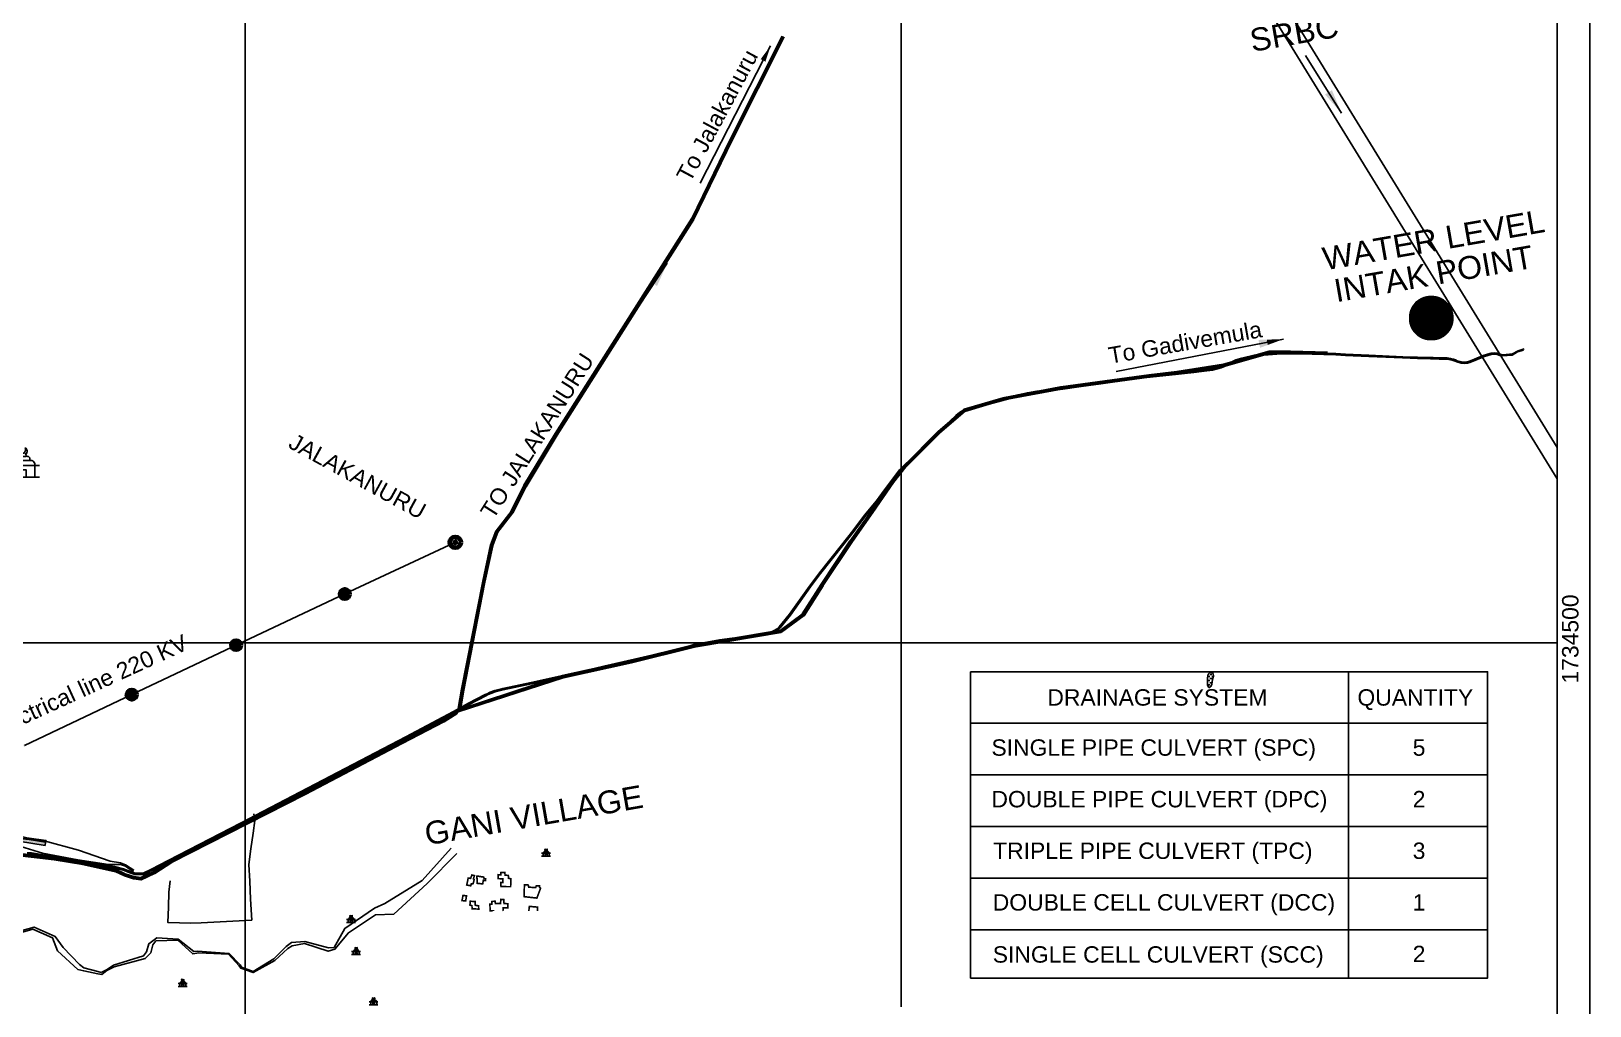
# Model space of a CAD drawing. Header units: metres. Extents: x 201400 to 215600, y 173235 to 1738400.
# Drawn here: x 210847 to 215600, y 1733392 to 1736366 of the extents above; entities that cross this region are included whole.
import ezdxf
from ezdxf.enums import TextEntityAlignment as Align

# ---------------------------------------------------------------- set-up
doc = ezdxf.new("R2010")
doc.units = ezdxf.units.M
for name, color, linetype in [('11 KV POWER LINE', 1, 'Continuous'), ('220 KV POWER LINE', 1, 'Continuous'), ('B.T. ROAD', 7, 'Continuous'), ('CS', 134, 'Continuous'), ('GRID LINES', 250, 'Continuous'), ('GRID TEXT', 244, 'Continuous'), ('Ls', 170, 'Continuous'), ('name power lines', 1, 'Continuous'), ('Names', 1, 'Continuous'), ('road', 10, 'Continuous'), ('Solar water intake', 202, 'Continuous'), ('TEMPLE', 1, 'Continuous'), ('VILLAGE NAMES', 5, 'Continuous')]:
    doc.layers.add(name, color=color, linetype=linetype)
doc.layers.add('STREAM', color=7, linetype='Continuous', lineweight=0, true_color=0x3dcfff)
doc.styles.get("Standard").update_dxf_attribs({"font": 'arial.ttf', "height": 50})
doc.linetypes.add('ZIGZAG', pattern='A,0.0001,-0.2,[131,ltypeshp.shx,S=0.2,R=0,X=-0.2,Y=0],-0.4,[131,ltypeshp.shx,S=0.2,R=180,X=0.2,Y=0],-0.2', length=0.8001)
doc.dimstyles.get("Standard").update_dxf_attribs({"dimtxt": 50, "dimasz": 0.18, "dimexe": 0.18, "dimexo": 0.0625, "dimgap": 0.09, "dimtad": 0, "dimtih": 1, "dimtoh": 1, "dimdec": 4, "dimzin": 0, "dimdsep": 46, "dimtxsty": 'Standard', "dimcen": 0.09, "dimadec": 0, "dimazin": 0, "dimtfac": 1, "dimtdec": 4, "dimtofl": 0, "dimtmove": 0, "dimatfit": 3, "dimfxl": 1, "dimtolj": 1, "dimtzin": 0, "dimarcsym": 0})
pattern_1 = [(359.69832698, (-7769.557, 11768.1984), (6.24419658, 6.178786638), [6.21157771, -6.21157771])]

# ---------------------------------------------------------------- blocks, each defined once
blk = doc.blocks.new('A$C4C0265E5')
at = {"layer": 'TEMPLE'}
for points in [[(-5.2, 12.8), (6, 12.8)], [(-2.2, 15.8), (3.2, 15.8)], [(-1, 18.5), (1.6, 18.5)], [(-13.5, 9), (13.5, 9)], [(-13.5, 0), (13.5, 0)], [(-8.5, 0), (-8.5, 9)], [(3.2, 0), (3.2, 5.7), (-2.4, 5.7), (-2.4, 0)], [(9.9, 0), (9.9, 9)]]:
    blk.add_lwpolyline(points, dxfattribs=at)
for centre, radius, start, end in [((-5.3, 9.5), 3.26, 87.8436, 189.2012), ((-3, 13.6), 2.34, 69.7058, 201.7624), ((0.3, 19.8), 3.64, 124.6908, 216.5002), ((-1.2, 17), 1.53, 83.0917, 227.9751), ((3.1, 21.4), 5.04, 164.1856, 215.059), ((1.7, 16.8), 1.74, 327.908, 94.5822), ((-0.7, 21.1), 3.55, 312.8669, 23.8321), ((0.8, 19.8), 3.21, 317.586, 57.6644), ((4, 13.8), 2.21, 332.2896, 113.0629), ((6.7, 9.6), 3.25, 349.376, 102.0043)]:
    blk.add_arc(centre, radius, start, end, dxfattribs=at)

msp = doc.modelspace()

# ---------------------------------------------------------------- hatches: boundary and pattern name
h = msp.add_hatch(color=253)
h.dxf.hatch_style = 1
h.paths.add_polyline_path([(210415.1, 1733966.4), (210371.1, 1733967.9), (210263.7, 1733972.5), (210164.6, 1733998.7), (210037.8, 1734050.3), (209898.6, 1734074.6), (209762.5, 1734095.2), (209758.9, 1734085.7), (209896.9, 1734064.8), (210035.1, 1734040.7), (210161.4, 1733989.2), (210262.2, 1733962.6), (210370.7, 1733957.9), (210414.3, 1733956.4), (210554.9, 1733938), (210674.9, 1733922.4), (210808.9, 1733894.7), (210889.7, 1733881.7), (210891.5, 1733891.6), (210810.7, 1733904.6), (210676.6, 1733932.3), (210556.2, 1733948)])
at = {"layer": 'name power lines', "linetype": 'Continuous', "ltscale": 190}
h = msp.add_hatch(color=1, dxfattribs=at)
h.paths.add_polyline_path([(210208, 1733893.4), (210213.4, 1733896), (210216, 1733890.6), (210210.6, 1733888)])
h.paths.add_polyline_path([(210496, 1734028.4), (210501.4, 1734031), (210504, 1734025.6), (210498.6, 1734023)])
h.paths.add_polyline_path([(210823.3, 1734188.5), (210828.7, 1734191), (210831.3, 1734185.6), (210825.8, 1734183.1)])
h.paths.add_polyline_path([(211150, 1734343.4), (211155.4, 1734346), (211158, 1734340.6), (211152.6, 1734338)])
h.paths.add_polyline_path([(211468.2, 1734494.2), (211473.6, 1734496.8), (211476.2, 1734491.4), (211470.8, 1734488.8)])
h.paths.add_polyline_path([(211799.7, 1734650.3), (211805.1, 1734652.8), (211807.7, 1734647.4), (211802.2, 1734644.9)])
h.paths.add_polyline_path([(212136.7, 1734808.2), (212142.1, 1734810.7), (212144.7, 1734805.3), (212139.2, 1734802.7)])
at = {"layer": 'Solar water intake', "linetype": 'Continuous', "ltscale": 190}
h = msp.add_hatch(dxfattribs=at)
h.set_pattern_fill('ANSI37', style=0)
h.set_pattern_definition([(45, (-3003.87546, -3653.29267), (-0.088388347648, 0.088388347648), []), (135, (-3003.87546, -3653.29267), (-0.088388347648, -0.088388347648), [])])
edge = h.paths.add_edge_path()
edge.add_arc((215116.5, 1735490.7), 66.8, 0, 360)
at = {"layer": 'STREAM', "lineweight": 25}
h = msp.add_hatch(dxfattribs=at)
h.set_pattern_fill('DASH', color=256, scale=49.692622, angle=-0.3017)
h.set_pattern_definition(pattern_1)
h.paths.add_polyline_path([(214452.3, 1734397.9), (214451.4, 1734406), (214447.3, 1734409.7), (214441.3, 1734409.7), (214436.5, 1734404.7), (214433.8, 1734393.6), (214433.9, 1734381.4), (214434.4, 1734371), (214438, 1734363.3), (214441.1, 1734363.8), (214444.5, 1734366.6), (214447.6, 1734374.3), (214449.9, 1734388)])
h = msp.add_hatch(dxfattribs=at)
h.set_pattern_fill('DASH', color=256, scale=49.692622, angle=-0.3017)
h.set_pattern_definition(pattern_1)
h.paths.add_polyline_path([(214452.3, 1734397.9), (214451.4, 1734406), (214447.3, 1734409.7), (214441.3, 1734409.7), (214436.5, 1734404.7), (214433.8, 1734393.6), (214433.9, 1734381.4), (214434.4, 1734371), (214438, 1734363.3), (214441.1, 1734363.8), (214444.5, 1734366.6), (214447.6, 1734374.3), (214449.9, 1734388)])

# ---------------------------------------------------------------- linework, layer by layer
at = {"color": 1, "linetype": 'Continuous', "ltscale": 50}
for p, q in [((212138.5, 1734811.3), (212139.4, 1734809.4)), ((212141.9, 1734804), (212142.8, 1734802.2)), ((211801.5, 1734653.4, 286.6), (211802.4, 1734651.6, 286.6)), ((211804.9, 1734646.1, 286.6), (211805.8, 1734644.3, 286.6)), ((211470.1, 1734497.3, 286.6), (211470.9, 1734495.5, 286.6)), ((211473.5, 1734490.1, 286.6), (211474.4, 1734488.3, 286.6)), ((211151.9, 1734346.5, 286.6), (211152.7, 1734344.7, 286.6)), ((211155.3, 1734339.3, 286.6), (211156.1, 1734337.5, 286.6))]:
    msp.add_line(p, q, dxfattribs=at)
at = {"flags": 128}
for points in [[(215500, 1734999.9), (214322.4, 1736918.6)], [(215500, 1735095.4), (214381, 1736918.6)]]:
    msp.add_lwpolyline(points, dxfattribs=at)
at = {"color": 1, "linetype": 'Continuous', "ltscale": 50}
for points in [[(212132.7, 1734809.6), (212143.5, 1734814.7), (212148.7, 1734803.9), (212137.8, 1734798.7), (212132.7, 1734809.6)], [(212136.7, 1734808.2), (212142.1, 1734810.7), (212144.7, 1734805.3), (212139.2, 1734802.7), (212136.7, 1734808.2)]]:
    msp.add_lwpolyline(points, dxfattribs=at)
at = {"color": 1, "linetype": 'Continuous', "ltscale": 50, "elevation": 286.6}
for points in [[(211795.7, 1734651.7), (211806.5, 1734656.8), (211811.7, 1734646), (211800.8, 1734640.9), (211795.7, 1734651.7)], [(211799.7, 1734650.3), (211805.1, 1734652.8), (211807.7, 1734647.4), (211802.2, 1734644.9), (211799.7, 1734650.3)], [(211464.2, 1734495.6), (211475.1, 1734500.8), (211480.2, 1734489.9), (211469.4, 1734484.8), (211464.2, 1734495.6)], [(211468.2, 1734494.2), (211473.6, 1734496.8), (211476.2, 1734491.4), (211470.8, 1734488.8), (211468.2, 1734494.2)], [(211146, 1734344.8), (211156.8, 1734350), (211162, 1734339.2), (211151.2, 1734334), (211146, 1734344.8)], [(211150, 1734343.4), (211155.4, 1734346), (211158, 1734340.6), (211152.6, 1734338), (211150, 1734343.4)]]:
    msp.add_lwpolyline(points, dxfattribs=at)
msp.add_lwpolyline([(213711.7, 1734411.8), (215288.3, 1734411.8), (215288.3, 1733477.4), (213711.7, 1733477.4)])
at = {"color": 253, "flags": 128}
msp.add_lwpolyline([(210415.1, 1733966.4), (210371.1, 1733967.9), (210263.7, 1733972.5), (210164.6, 1733998.7), (210037.8, 1734050.3), (209898.6, 1734074.6), (209762.5, 1734095.2), (209758.9, 1734085.7), (209896.9, 1734064.8), (210035.1, 1734040.7), (210161.4, 1733989.2), (210262.2, 1733962.6), (210370.7, 1733957.9), (210414.3, 1733956.4), (210554.9, 1733938), (210674.9, 1733922.4), (210808.9, 1733894.7), (210889.7, 1733881.7), (210891.5, 1733891.6), (210810.7, 1733904.6), (210676.6, 1733932.3), (210556.2, 1733948)], close=True, dxfattribs=at)
at = {"color": 6, "flags": 128}
msp.add_lwpolyline([(210889.7, 1733881.7), (210808.9, 1733894.7), (210674.9, 1733922.4), (210554.9, 1733938), (210414.3, 1733956.4), (210370.7, 1733957.9), (210262.2, 1733962.6), (210161.4, 1733989.2), (210035.1, 1734040.7), (209896.9, 1734064.8), (209758.9, 1734085.7)], dxfattribs=at)
at = {"color": 7, "flags": 128}
msp.add_lwpolyline([(210652.4, 1733980.3), (210535.1, 1734024.7), (210421, 1733970.7), (210412.1, 1733966.5), (210415.1, 1733966.4), (210556.2, 1733948), (210676.6, 1733932.3), (210810.7, 1733904.6), (210891.5, 1733891.6), (210892.6, 1733897.1), (210834.1, 1733905), (210775.7, 1733919.3), (210646.8, 1733955.5)], close=True, dxfattribs=at)
at = {"layer": '11 KV POWER LINE', "linetype": 'ZIGZAG', "ltscale": 25, "elevation": 240.5}
msp.add_lwpolyline([(211526, 1733977.9), (211529, 1733958), (211524, 1733919), (211517, 1733872), (211511, 1733824), (211514, 1733773), (211516, 1733718), (211520, 1733654), (211443, 1733650), (211366, 1733646), (211332, 1733645), (211300, 1733646.1), (211264, 1733647), (211266, 1733693.9), (211267, 1733739), (211271, 1733774)], dxfattribs=at)
msp.add_lwpolyline([(211526, 1733977.9), (211529, 1733958), (211524, 1733919), (211517, 1733872), (211511, 1733824), (211514, 1733773), (211516, 1733718), (211520, 1733654), (211443, 1733650), (211366, 1733646), (211332, 1733645), (211300, 1733646.1), (211264, 1733647), (211266, 1733693.9), (211267, 1733739), (211271, 1733774)], dxfattribs=at)
at = {"layer": '220 KV POWER LINE', "linetype": 'ZIGZAG', "ltscale": 50, "elevation": 286.6}
msp.add_lwpolyline([(210827.3, 1734187.1), (211154, 1734342), (211479, 1734496), (211804, 1734649), (212137, 1734805)], dxfattribs=at)
msp.add_lwpolyline([(210827.3, 1734187.1), (211154, 1734342), (211479, 1734496), (211804, 1734649), (212137, 1734805)], dxfattribs=at)
at = {"layer": '220 KV POWER LINE', "linetype": 'ZIGZAG', "lineweight": 140, "ltscale": 25}
for centre, radius in [((212140.7, 1734806.7, 286.6), 16.8), ((212140.7, 1734806.7, 286.6), 16.8), ((211803.7, 1734648.9, 286.6), 14.4), ((211803.7, 1734648.9, 286.6), 14.4), ((211472.2, 1734492.8, 286.6), 14.4), ((211472.2, 1734492.8, 286.6), 14.4), ((211154, 1734342, 286.6), 14.4), ((211154, 1734342, 286.6), 14.4), ((211154, 1734342, 286.6), 14.4)]:
    msp.add_circle(centre, radius, dxfattribs=at)
at = {"layer": 'B.T. ROAD', "linetype": 'Continuous', "lineweight": 35}
for points, elevation in [([(210804.1, 1733857), (210917.7, 1733844.2), (211006.1, 1733830), (211106.8, 1733807.1), (211133.8, 1733794.4), (211160.6, 1733785.7), (211181.6, 1733782.9), (211220.6, 1733801.8), (211273, 1733835.1), (211680.2, 1734042.4), (211975.8, 1734198.2), (212102.9, 1734264.5), (212141.3, 1734287.9), (212150.6, 1734298.3), (212160.2, 1734357.1), (212225.3, 1734686.6), (212249.4, 1734798.4), (212264.8, 1734840.4), (212310.8, 1734899.3), (212351.1, 1734979.8), (212445.7, 1735137.4), (212862.8, 1735794.7), (212979.3, 1736035.6), (213138.2, 1736351.1)], 309.5), ([(210804.1, 1733857), (210917.7, 1733844.2), (211006.1, 1733830), (211106.8, 1733807.1), (211133.8, 1733794.4), (211160.6, 1733785.7), (211181.6, 1733782.9), (211220.6, 1733801.8), (211273, 1733835.1), (211680.2, 1734042.4), (211975.8, 1734198.2), (212102.9, 1734264.5), (212141.3, 1734287.9), (212150.6, 1734298.3), (212160.2, 1734357.1), (212225.3, 1734686.6), (212249.4, 1734798.4), (212264.8, 1734840.4), (212310.8, 1734899.3), (212351.1, 1734979.8), (212445.7, 1735137.4), (212862.8, 1735794.7), (212979.3, 1736035.6), (213138.2, 1736351.1)], 309.5), ([(212155.3, 1734296.1), (212165.2, 1734356.2), (212230.2, 1734685.6), (212254.2, 1734797), (212269.2, 1734838), (212315, 1734896.7), (212355.5, 1734977.4), (212450, 1735134.8), (212867.2, 1735792.3), (212983.7, 1736033.4), (213142.8, 1736349.2)], 309.5), ([(212155.3, 1734296.1), (212165.2, 1734356.2), (212230.2, 1734685.6), (212254.2, 1734797), (212269.2, 1734838), (212315, 1734896.7), (212355.5, 1734977.4), (212450, 1735134.8), (212867.2, 1735792.3), (212983.7, 1736033.4), (213142.8, 1736349.2)], 309.5), ([(214800, 1735380.8), (214687.5, 1735384), (214623.4, 1735383.4), (214484.5, 1735344.1), (214341.1, 1735321.7), (214256.3, 1735311.4), (213987.9, 1735275.2), (213812.2, 1735241.9), (213694.7, 1735207.2), (213616.1, 1735139.8), (213514.8, 1735037.5), (213477.2, 1734990.5), (213413.4, 1734899.1), (213349.3, 1734807.3), (213261.6, 1734675.3), (213203.4, 1734583.8), (213134, 1734532.7), (212971.9, 1734505), (212868.6, 1734487.6), (212677.2, 1734440), (212469.3, 1734394.6), (212149.9, 1734290.1)], 248.6), ([(214800, 1735380.8), (214687.5, 1735384), (214623.4, 1735383.4), (214484.5, 1735344.1), (214341.1, 1735321.7), (214256.3, 1735311.4), (213987.9, 1735275.2), (213812.2, 1735241.9), (213694.7, 1735207.2), (213616.1, 1735139.8), (213514.8, 1735037.5), (213477.2, 1734990.5), (213413.4, 1734899.1), (213349.3, 1734807.3), (213261.6, 1734675.3), (213203.4, 1734583.8), (213134, 1734532.7), (212971.9, 1734505), (212868.6, 1734487.6), (212677.2, 1734440), (212469.3, 1734394.6), (212149.9, 1734290.1)], 248.6), ([(214800, 1735385.8), (214687.5, 1735389), (214622.6, 1735388.4), (214483.5, 1735348.9), (214340.4, 1735326.6), (214255.7, 1735316.4), (213987.1, 1735280.1), (213811, 1735246.8), (213692.3, 1735211.7), (213612.7, 1735143.4), (213511.1, 1735040.8), (213473.2, 1734993.5), (213409.3, 1734902), (213345.1, 1734810.2), (213257.4, 1734678), (213199.6, 1734587.2), (213132, 1734537.5), (212971.1, 1734510), (212867.6, 1734492.4), (212676, 1734444.9), (212468, 1734399.5), (212155.3, 1734296.1)], 248.6), ([(214800, 1735385.8), (214687.5, 1735389), (214622.6, 1735388.4), (214483.5, 1735348.9), (214340.4, 1735326.6), (214255.7, 1735316.4), (213987.1, 1735280.1), (213811, 1735246.8), (213692.3, 1735211.7), (213612.7, 1735143.4), (213511.1, 1735040.8), (213473.2, 1734993.5), (213409.3, 1734902), (213345.1, 1734810.2), (213257.4, 1734678), (213199.6, 1734587.2), (213132, 1734537.5), (212971.1, 1734510), (212867.6, 1734492.4), (212676, 1734444.9), (212468, 1734399.5), (212155.3, 1734296.1)], 248.6), ([(210804, 1733851.9), (210917.1, 1733839.2), (211005.1, 1733825.1), (211105.1, 1733802.4), (211131.9, 1733789.7), (211159.5, 1733780.8), (211182.4, 1733777.7), (211223.1, 1733797.4), (211275.5, 1733830.8), (211682.5, 1734037.9), (211978.2, 1734193.8), (212105.3, 1734260.2), (212144.5, 1734284), (212149.9, 1734290.1)], 309.5), ([(210804, 1733851.9), (210917.1, 1733839.2), (211005.1, 1733825.1), (211105.1, 1733802.4), (211131.9, 1733789.7), (211159.5, 1733780.8), (211182.4, 1733777.7), (211223.1, 1733797.4), (211275.5, 1733830.8), (211682.5, 1734037.9), (211978.2, 1734193.8), (212105.3, 1734260.2), (212144.5, 1734284), (212149.9, 1734290.1)], 309.5)]:
    msp.add_lwpolyline(points, dxfattribs=dict(at, elevation=elevation))
at = {"layer": 'B.T. ROAD', "linetype": 'Continuous', "elevation": 309.5}
for points in [[(210804.1, 1733857), (210917.7, 1733844.2), (211006.1, 1733830), (211106.8, 1733807.1), (211133.8, 1733794.4), (211160.6, 1733785.7), (211181.6, 1733782.9), (211220.6, 1733801.8), (211273, 1733835.1), (211680.2, 1734042.4), (211975.8, 1734198.2), (212102.9, 1734264.5), (212141.3, 1734287.9), (212150.6, 1734298.3), (212160.2, 1734357.1), (212225.3, 1734686.6), (212249.4, 1734798.4), (212264.8, 1734840.4), (212310.8, 1734899.3), (212351.1, 1734979.8), (212445.7, 1735137.4), (212524.5, 1735261.5)], [(212155.3, 1734296.1), (212165.2, 1734356.2), (212230.2, 1734685.6), (212254.2, 1734797), (212269.2, 1734838), (212315, 1734896.7), (212355.5, 1734977.4), (212450, 1735134.8), (212530.4, 1735261.5)], [(209803.9, 1733454.6), (209949.3, 1733514.6), (210094.3, 1733588.9), (210203.4, 1733659.9), (210298.2, 1733743.6), (210341.4, 1733781.8), (210375.8, 1733798.5), (210472.4, 1733812.3), (210586.8, 1733828.5), (210727.1, 1733846.2), (210804, 1733851.9), (210917.1, 1733839.2), (211005.1, 1733825.1), (211105.1, 1733802.4), (211131.9, 1733789.7), (211159.5, 1733780.8), (211182.4, 1733777.7), (211223.1, 1733797.4), (211275.5, 1733830.8), (211682.5, 1734037.9), (211978.2, 1734193.8), (212105.3, 1734260.2), (212144.5, 1734284), (212149.9, 1734290.1)]]:
    msp.add_lwpolyline(points, dxfattribs=at)
at = {"layer": 'B.T. ROAD', "linetype": 'Continuous', "const_width": 4.97}
for points in [[(212187.6, 1733758.6), (212189.6, 1733764.9), (212195, 1733765.2), (212198.3, 1733778.1), (212195.8, 1733780), (212199, 1733789.9), (212191.5, 1733791.7), (212187.3, 1733781.4), (212179.9, 1733782.1), (212175.6, 1733761.2), (212187.6, 1733758.6)], [(212206.8, 1733788.5), (212205.7, 1733782.4), (212207.8, 1733780.2), (212207.5, 1733766.3), (212224.1, 1733764.5), (212226.2, 1733775.5), (212233, 1733775), (212233.3, 1733779.7), (212228.4, 1733780.9), (212227.2, 1733785.4), (212206.8, 1733788.5)], [(212280, 1733756.2), (212309.4, 1733756.1), (212310.2, 1733780.1), (212302.9, 1733781.5), (212302.4, 1733790.3), (212292.3, 1733791.3), (212291.9, 1733799.3), (212279.9, 1733799.8), (212279.6, 1733792.3), (212271, 1733792.7), (212271.2, 1733780.5), (212285.7, 1733780.3), (212285.9, 1733768.8), (212279.3, 1733768.8), (212280, 1733756.2)], [(212161.2, 1733713.7), (212164.1, 1733729.4), (212175, 1733728), (212172.1, 1733712.5), (212161.2, 1733713.7)], [(212257, 1733682), (212257, 1733682.5), (212247, 1733682.7), (212246.1, 1733702.5), (212251.8, 1733702.8), (212252.4, 1733711.1), (212262, 1733711.6), (212263, 1733704.4), (212278.3, 1733705), (212279.7, 1733717.4), (212288.4, 1733716.6), (212289.2, 1733704.9), (212301.2, 1733703.8), (212300.8, 1733691.5), (212286.8, 1733691.6), (212286.2, 1733682.9), (212286.7, 1733682)], [(212364.9, 1733682), (212366.4, 1733695.9), (212391, 1733693.7), (212391, 1733682)]]:
    msp.add_lwpolyline(points, dxfattribs=at)
for points in [[(212350.5, 1733725.6), (212351.4, 1733761.6), (212363.1, 1733761.2), (212364.6, 1733754.5), (212385.6, 1733753.3), (212387.8, 1733758.9), (212397.6, 1733758.7), (212397.5, 1733754.6), (212400.6, 1733751.1), (212389.4, 1733721.3)], [(212186.3, 1733711.5), (212201.3, 1733711), (212201.7, 1733699.3), (212211.7, 1733697.8), (212212.1, 1733687.8), (212191.8, 1733688.3), (212191.5, 1733698.1), (212185.2, 1733700)]]:
    msp.add_lwpolyline(points, close=True, dxfattribs=at)
at = {"layer": 'CS', "color": 7, "linetype": 'Continuous', "ltscale": 190, "elevation": 313.9}
for points in [[(215325.1, 1735376.5), (215333.9, 1735375.1), (215363.2, 1735377.5), (215379.7, 1735387.3), (215398.1, 1735393.2)], [(215326.6, 1735380.2), (215335.4, 1735378.8), (215364.7, 1735381.2), (215381.2, 1735391), (215399.6, 1735396.9)]]:
    msp.add_lwpolyline(points, dxfattribs=at)
at = {"layer": 'GRID LINES', "color": 9, "linetype": 'Continuous'}
for p, q in [((211500, 1738300), (211500, 1730460)), ((213500, 1738300), (213500, 1733389.2)), ((201500, 1734500), (215500, 1734500))]:
    msp.add_line(p, q, dxfattribs=at)
for points in [[(201400, 1738400), (215600, 1738400), (215600, 1728400), (201400, 1728400)], [(201500, 1738300), (215500, 1738300), (215500, 1728500), (201500, 1728500)], [(201500, 1738300), (215500, 1738300), (215500, 1728500), (201500, 1728500)]]:
    msp.add_lwpolyline(points, close=True, dxfattribs=at)
msp.add_lwpolyline([(213500, 1734500), (215500, 1734500)], dxfattribs=at)
at = {"layer": 'Ls', "color": 2}
msp.add_lwpolyline([(215275.4, 1735374.4), (215264.7, 1735369.7), (215249, 1735363.1), (215233.5, 1735357), (215226.6, 1735355.1), (215216.8, 1735354.1), (215208.5, 1735355.2), (215194.9, 1735358.9), (215189.8, 1735361.5), (215183.3, 1735364), (215175.2, 1735365.7), (215165, 1735367.1), (215140.9, 1735367.9), (215122.7, 1735368.2), (215114.4, 1735368.8), (215074.2, 1735369.7), (215029.4, 1735371), (214941.9, 1735374.8), (214926, 1735375.8), (214910.9, 1735376.7), (214881, 1735378.2), (214854.9, 1735379), (214825.9, 1735380.4), (214821, 1735380.4), (214796.4, 1735381.8), (214769.6, 1735382.1), (214747.1, 1735382.9), (214716.6, 1735383.2), (214691.1, 1735383.5), (214659.3, 1735383.3), (214633, 1735382.6), (214605.6, 1735379.9), (214576.8, 1735375.4), (214549.3, 1735369.6), (214539.9, 1735367), (214528.8, 1735363.9), (214521.1, 1735361.1), (214506.7, 1735354.8), (214497.2, 1735350.4), (214475, 1735340.8), (214449.5, 1735333.9), (214423.5, 1735330.3), (214392.7, 1735327.1), (214363.6, 1735324.1), (214336.7, 1735321.1), (214307.9, 1735318.3), (214275.4, 1735315), (214251.9, 1735312.3), (214220.3, 1735308.2), (214193.7, 1735304.3), (214165.7, 1735300.4), (214137.5, 1735296.3), (214108.4, 1735291.9), (214078.2, 1735287.9), (214048.9, 1735283.7), (214021.8, 1735279.8), (213992.6, 1735275.6), (213965.8, 1735272.3), (213940.7, 1735269), (213913.8, 1735265.8), (213885.4, 1735261.1), (213857.4, 1735254.3), (213832, 1735247.2), (213802, 1735238.8), (213775.8, 1735232.3), (213747.6, 1735225.5), (213723.1, 1735219.6), (213697.4, 1735211.3), (213679.5, 1735201.4), (213673.1, 1735196.2), (213667.8, 1735191.6), (213651.8, 1735177.1), (213611.8, 1735138.4), (213590.4, 1735118.4), (213569.4, 1735099.2), (213551.3, 1735082.3), (213496.1, 1735026.9), (213477.1, 1735001.3), (213459.8, 1734977.8), (213442.6, 1734954.1), (213426.3, 1734932), (213409, 1734911), (213390.3, 1734888.6), (213354.6, 1734840.4), (213338.6, 1734820.6), (213319.5, 1734797), (213296.9, 1734769.2), (213235.8, 1734690.1), (213208.9, 1734652.3), (213161.2, 1734585.8), (213128.1, 1734545.5), (213114.4, 1734535.6), (213106.2, 1734531.5), (213053.9, 1734521.7), (213023.4, 1734517.6), (212972.6, 1734510.9), (212946.8, 1734507.5), (212868.9, 1734492.6), (212836.8, 1734482.4), (212700, 1734450.8)], dxfattribs=at)
at = {"layer": 'Ls', "color": 2, "elevation": -313.9}
msp.add_lwpolyline([(212700, 1734450.8), (212619.7, 1734431.6), (212539, 1734413.8), (212400.2, 1734383.7), (212261.5, 1734352.7), (212238.2, 1734342.9), (212182.2, 1734313.8), (212113.6, 1734277.5), (212040.3, 1734238.2), (211966, 1734198), (211830.8, 1734126.7), (211672.1, 1734045), (211646.3, 1734031.2), (211542.6, 1733977.1), (211365.7, 1733886.2), (211215.3, 1733807.8), (211190, 1733795.8), (211164.3, 1733795.5), (211149.2, 1733800.2), (211128.5, 1733808.4), (211101.2, 1733815.9), (211060.3, 1733822.4), (211005.3, 1733830.9), (210885.8, 1733851), (210848.3, 1733857.4), (210835.6, 1733857.7)], dxfattribs=at)
at = {"layer": 'Names', "color": 0, "ltscale": 50}
for points in [[(213711.7, 1734411.8), (213711.7, 1733477.4)], [(214864.2, 1734411.8), (214864.2, 1733477.4)], [(213711.7, 1734254.4), (215288.3, 1734254.4)], [(213711.7, 1734096.9), (215288.3, 1734096.9)], [(213711.7, 1733939.5), (215288.3, 1733939.5)], [(213711.7, 1733782.1), (215288.3, 1733782.1)], [(213711.7, 1733624.6), (215288.3, 1733624.6)]]:
    msp.add_lwpolyline(points, dxfattribs=at)
at = {"layer": 'road', "color": 7, "elevation": 313.9}
for points in [[(212700, 1734452.8), (212836.3, 1734484.3), (212868.4, 1734494.6), (212946.5, 1734509.5), (213023.1, 1734519.6), (213098.4, 1734531.3), (213107.1, 1734534.3), (213113.4, 1734537.3), (213122, 1734543.1), (213128.1, 1734548.8), (213159.6, 1734587), (213220.7, 1734673), (213251.5, 1734714), (213317.9, 1734798.2), (213353, 1734841.6), (213388.7, 1734889.8), (213424.7, 1734933.3), (213441, 1734955.2), (213494.6, 1735028.2), (213589, 1735119.8), (213610.4, 1735139.8), (213666.5, 1735193.1), (213678.4, 1735203.1), (213690.5, 1735210.2), (213698.7, 1735213.9), (213831.4, 1735249.1), (213856.8, 1735256.2), (213885, 1735263.1), (213913.5, 1735267.7), (213992.4, 1735277.6), (214048.6, 1735285.7), (214108.2, 1735293.9), (214220, 1735310.2), (214336.5, 1735323.1), (214363.4, 1735326.1), (214392.5, 1735329.1), (214423.3, 1735332.3), (214449.1, 1735335.9), (214474.3, 1735342.7), (214496.4, 1735352.3), (214505.9, 1735356.6), (214520.3, 1735363), (214528.2, 1735365.8), (214539.4, 1735368.9), (214576.4, 1735377.4), (214605.4, 1735381.9), (214659.2, 1735385.3), (214691.1, 1735385.5), (214716.7, 1735385.2), (214826, 1735382.4), (214855, 1735381), (214926.1, 1735377.8), (215029.5, 1735373), (215074.3, 1735371.7), (215114.5, 1735370.8), (215122.8, 1735370.2), (215140.9, 1735369.9), (215165.1, 1735369), (215175.6, 1735367.7), (215184.4, 1735365.3), (215190.6, 1735363.3), (215195.6, 1735360.8), (215208.9, 1735357.2), (215216.8, 1735356.1), (215226.2, 1735357), (215232.9, 1735359.1), (215248.2, 1735364.9), (215274.7, 1735376.3), (215287.7, 1735380.9), (215298.8, 1735383.7), (215309, 1735384.5), (215318.5, 1735383.5), (215326.6, 1735380.2)], [(212700, 1734448.7), (212837.3, 1734480.4), (212869.4, 1734490.7), (212947.1, 1734505.5), (213023.7, 1734515.6), (213099.4, 1734527.4), (213108.6, 1734530.6), (213115.4, 1734533.9), (213124.5, 1734539.9), (213131, 1734546), (213162.7, 1734584.5), (213224, 1734670.6), (213254.7, 1734711.5), (213321.1, 1734795.7), (213356.2, 1734839.2), (213391.9, 1734887.4), (213427.9, 1734930.8), (213444.2, 1734952.9), (213497.7, 1735025.6), (213591.8, 1735116.9), (213613.2, 1735136.9), (213669.1, 1735190.1), (213680.7, 1735199.8), (213692.3, 1735206.6), (213700, 1735210.1), (213832.5, 1735245.2), (213857.9, 1735252.3), (213885.8, 1735259.2), (213914.1, 1735263.8), (213992.9, 1735273.6), (214049.2, 1735281.7), (214108.7, 1735290), (214220.5, 1735306.2), (214337, 1735319.1), (214363.8, 1735322.1), (214392.9, 1735325.1), (214423.8, 1735328.3), (214449.9, 1735331.9), (214475.7, 1735338.9), (214498, 1735348.6), (214507.6, 1735353), (214521.8, 1735359.2), (214529.4, 1735362), (214540.4, 1735365), (214577.2, 1735373.5), (214605.8, 1735377.9), (214659.3, 1735381.3), (214691.1, 1735381.5), (214716.6, 1735381.2), (214825.8, 1735378.4), (214854.8, 1735377), (214925.9, 1735373.8), (215029.3, 1735369), (215074.2, 1735367.7), (215114.3, 1735366.8), (215122.6, 1735366.2), (215140.8, 1735365.9), (215164.8, 1735365.1), (215174.8, 1735363.7), (215183.3, 1735361.5), (215189, 1735359.6), (215194.2, 1735357), (215208.1, 1735353.2), (215216.7, 1735352.1), (215227, 1735353.1), (215234.2, 1735355.4), (215249.7, 1735361.2), (215276.1, 1735372.5), (215288.9, 1735377), (215299.5, 1735379.7), (215309, 1735380.5), (215317.5, 1735379.6), (215325.1, 1735376.5)]]:
    msp.add_lwpolyline(points, dxfattribs=at)
at = {"layer": 'road', "color": 7}
for points in [[(210835.5, 1733855.7), (210848.1, 1733855.4), (211100.8, 1733814), (211127.8, 1733806.5), (211148.5, 1733798.3), (211164, 1733793.5), (211189.8, 1733793.6), (211216.1, 1733806), (211266.8, 1733832.7), (211489.7, 1733947.8), (211647.3, 1734029.4), (211991.9, 1734210.1), (212136.8, 1734286.9), (212183.2, 1734312), (212208.4, 1734325.2), (212233.5, 1734338.4), (212239.1, 1734341.1), (212248.7, 1734345.5), (212262.1, 1734350.8), (212286.4, 1734357), (212373.1, 1734375.4), (212564.6, 1734417.7), (212594.7, 1734424.4), (212700, 1734448.7)], [(210835.6, 1733859.7), (210848.5, 1733859.3), (211101.6, 1733817.9), (211129.1, 1733810.3), (211149.9, 1733802.1), (211164.6, 1733797.5), (211188.9, 1733797.6), (211214.4, 1733809.6), (211264.9, 1733836.2), (211487.8, 1733951.3), (211645.4, 1734033), (211990, 1734213.6), (212134.9, 1734290.4), (212181.3, 1734315.6), (212206.6, 1734328.8), (212231.7, 1734342), (212237.4, 1734344.7), (212247.1, 1734349.2), (212260.9, 1734354.6), (212285.5, 1734360.9), (212372.2, 1734379.3), (212563.7, 1734421.6), (212593.8, 1734428.3), (212700, 1734452.8)]]:
    msp.add_lwpolyline(points, dxfattribs=at)
at = {"layer": 'STREAM', "lineweight": 25}
msp.add_lwpolyline([(214438, 1734363.3), (214434.4, 1734371), (214433.9, 1734381.4), (214433.8, 1734393.6), (214436.5, 1734404.7), (214441.3, 1734409.7), (214447.3, 1734409.7), (214451.4, 1734406), (214452.3, 1734397.9), (214449.9, 1734388), (214447.6, 1734374.3), (214444.5, 1734366.6), (214441.1, 1734363.8)], close=True, dxfattribs=at)
msp.add_lwpolyline([(214438, 1734363.3), (214434.4, 1734371), (214433.9, 1734381.4), (214433.8, 1734393.6), (214436.5, 1734404.7), (214441.3, 1734409.7), (214447.3, 1734409.7), (214451.4, 1734406), (214452.3, 1734397.9), (214449.9, 1734388), (214447.6, 1734374.3), (214444.5, 1734366.6), (214441.1, 1734363.8)], close=True, dxfattribs=at)
at = {"layer": 'STREAM'}
for points, elevation in [([(211159, 1733801), (211135, 1733819), (211120, 1733824), (211083, 1733823.9), (210990, 1733838), (210882.1, 1733858), (210776, 1733891), (210636, 1733936), (210538, 1733977), (210517, 1733988), (210503, 1734001), (210487, 1734014), (210436, 1734051), (210405.9, 1734056), (210356, 1734076.9), (210315, 1734114), (210297.3, 1734136.8), (210247.1, 1734149.5), (210215.9, 1734181.9), (210171, 1734221), (210094, 1734322)], 282.4), ([(210105, 1734328), (210181, 1734228), (210298, 1734161), (210303, 1734148), (210320, 1734137), (210359.1, 1734097), (210405.9, 1734065), (210434, 1734058), (210488, 1734021), (210505.9, 1734005.9), (210515, 1734001), (210539, 1733987), (210636, 1733948), (210786, 1733905), (210887, 1733896), (210992, 1733867.9), (211088, 1733834), (211120, 1733829), (211135, 1733823), (211160, 1733806)], 287.7), ([(212128, 1733874), (212040, 1733775), (211926, 1733705), (211894.1, 1733690), (211804, 1733628), (211771, 1733571), (211754, 1733569), (211682, 1733589), (211641, 1733586), (211625, 1733574), (211587, 1733536), (211524, 1733497.1), (211489, 1733510), (211485, 1733518), (211451, 1733552), (211355, 1733559), (211343, 1733558), (211295.4, 1733595.9), (211231, 1733600), (211206, 1733582), (211199, 1733557), (211190, 1733544.9), (211098, 1733517), (211077, 1733502), (211061, 1733494), (211051.1, 1733497), (211008, 1733508), (210995, 1733519), (210945, 1733571), (210921, 1733604), (210857, 1733633), (210701, 1733590)], 267.4), ([(210705.9, 1733584.3), (210852, 1733626), (210912, 1733600), (210928, 1733560), (210990, 1733503), (211007.9, 1733499), (211051, 1733489.9), (211063, 1733488), (211078, 1733500), (211101, 1733511.9), (211195, 1733537), (211212, 1733554), (211218, 1733579), (211228, 1733591), (211294.5, 1733592.5), (211340, 1733551), (211359, 1733554), (211449, 1733550), (211482, 1733515), (211487, 1733507), (211524.3, 1733494.2), (211590.9, 1733531.1), (211630, 1733567), (211643.1, 1733575.9), (211681, 1733583), (211753.1, 1733559), (211773, 1733565.1), (211815, 1733615), (211897.1, 1733670.1), (211953.2, 1733671.9), (212055, 1733766), (212145, 1733857)], 283.3)]:
    msp.add_lwpolyline(points, dxfattribs=dict(at, elevation=elevation))
at = {"layer": 'STREAM', "linetype": 'Continuous', "lineweight": 25}
for points, elevation in [([(211159, 1733801), (211135, 1733819), (211120, 1733824), (211083, 1733823.9), (210990, 1733838), (210882.1, 1733858), (210776, 1733891), (210636, 1733936), (210538, 1733977), (210517, 1733988), (210503, 1734001), (210487, 1734014), (210436, 1734051), (210405.9, 1734056), (210356, 1734076.9), (210315, 1734114), (210297.3, 1734136.8), (210247.1, 1734149.5), (210215.9, 1734181.9), (210171, 1734221), (210094, 1734322)], 282.4), ([(211159, 1733801), (211135, 1733819), (211120, 1733824), (211083, 1733823.9), (210990, 1733838), (210882.1, 1733858), (210776, 1733891), (210636, 1733936), (210538, 1733977), (210517, 1733988), (210503, 1734001), (210487, 1734014), (210436, 1734051), (210405.9, 1734056), (210356, 1734076.9), (210315, 1734114), (210297.3, 1734136.8), (210247.1, 1734149.5), (210215.9, 1734181.9), (210171, 1734221), (210094, 1734322)], 282.4), ([(211159, 1733801), (211135, 1733819), (211120, 1733824), (211083, 1733823.9), (210990, 1733838), (210882.1, 1733858), (210776, 1733891), (210636, 1733936), (210538, 1733977), (210517, 1733988), (210503, 1734001), (210487, 1734014), (210436, 1734051), (210405.9, 1734056), (210356, 1734076.9), (210315, 1734114), (210297.3, 1734136.8), (210247.1, 1734149.5), (210215.9, 1734181.9), (210171, 1734221), (210094, 1734322)], 282.4), ([(210105, 1734328), (210181, 1734228), (210298, 1734161), (210303, 1734148), (210320, 1734137), (210359.1, 1734097), (210405.9, 1734065), (210434, 1734058), (210488, 1734021), (210505.9, 1734005.9), (210515, 1734001), (210539, 1733987), (210636, 1733948), (210786, 1733905), (210887, 1733896), (210992, 1733867.9), (211088, 1733834), (211120, 1733829), (211135, 1733823), (211160, 1733806)], 287.7), ([(210105, 1734328), (210181, 1734228), (210298, 1734161), (210303, 1734148), (210320, 1734137), (210359.1, 1734097), (210405.9, 1734065), (210434, 1734058), (210488, 1734021), (210505.9, 1734005.9), (210515, 1734001), (210539, 1733987), (210636, 1733948), (210786, 1733905), (210887, 1733896), (210992, 1733867.9), (211088, 1733834), (211120, 1733829), (211135, 1733823), (211160, 1733806)], 287.7), ([(210105, 1734328), (210181, 1734228), (210298, 1734161), (210303, 1734148), (210320, 1734137), (210359.1, 1734097), (210405.9, 1734065), (210434, 1734058), (210488, 1734021), (210505.9, 1734005.9), (210515, 1734001), (210539, 1733987), (210636, 1733948), (210786, 1733905), (210887, 1733896), (210992, 1733867.9), (211088, 1733834), (211120, 1733829), (211135, 1733823), (211160, 1733806)], 287.7), ([(212128, 1733874), (212040, 1733775), (211926, 1733705), (211894.1, 1733690), (211804, 1733628), (211771, 1733571), (211754, 1733569), (211682, 1733589), (211641, 1733586), (211625, 1733574), (211587, 1733536), (211524, 1733497.1), (211489, 1733510), (211485, 1733518), (211451, 1733552), (211355, 1733559), (211343, 1733558), (211295.4, 1733595.9), (211231, 1733600), (211206, 1733582), (211199, 1733557), (211190, 1733544.9), (211098, 1733517), (211077, 1733502), (211061, 1733494), (211051.1, 1733497), (211008, 1733508), (210995, 1733519), (210945, 1733571), (210921, 1733604), (210857, 1733633), (210701, 1733590)], 267.4), ([(212128, 1733874), (212040, 1733775), (211926, 1733705), (211894.1, 1733690), (211804, 1733628), (211771, 1733571), (211754, 1733569), (211682, 1733589), (211641, 1733586), (211625, 1733574), (211587, 1733536), (211524, 1733497.1), (211489, 1733510), (211485, 1733518), (211451, 1733552), (211355, 1733559), (211343, 1733558), (211295.4, 1733595.9), (211231, 1733600), (211206, 1733582), (211199, 1733557), (211190, 1733544.9), (211098, 1733517), (211077, 1733502), (211061, 1733494), (211051.1, 1733497), (211008, 1733508), (210995, 1733519), (210945, 1733571), (210921, 1733604), (210857, 1733633), (210701, 1733590)], 267.4), ([(210705.9, 1733584.3), (210852, 1733626), (210912, 1733600), (210928, 1733560), (210990, 1733503), (211007.9, 1733499), (211051, 1733489.9), (211063, 1733488), (211078, 1733500), (211101, 1733511.9), (211195, 1733537), (211212, 1733554), (211218, 1733579), (211228, 1733591), (211294.5, 1733592.5), (211340, 1733551), (211359, 1733554), (211449, 1733550), (211482, 1733515), (211487, 1733507), (211524.3, 1733494.2), (211590.9, 1733531.1), (211630, 1733567), (211643.1, 1733575.9), (211681, 1733583), (211753.1, 1733559), (211773, 1733565.1), (211815, 1733615), (211897.1, 1733670.1), (211953.2, 1733671.9), (212055, 1733766), (212145, 1733857)], 283.3), ([(210705.9, 1733584.3), (210852, 1733626), (210912, 1733600), (210928, 1733560), (210990, 1733503), (211007.9, 1733499), (211051, 1733489.9), (211063, 1733488), (211078, 1733500), (211101, 1733511.9), (211195, 1733537), (211212, 1733554), (211218, 1733579), (211228, 1733591), (211294.5, 1733592.5), (211340, 1733551), (211359, 1733554), (211449, 1733550), (211482, 1733515), (211487, 1733507), (211524.3, 1733494.2), (211590.9, 1733531.1), (211630, 1733567), (211643.1, 1733575.9), (211681, 1733583), (211753.1, 1733559), (211773, 1733565.1), (211815, 1733615), (211897.1, 1733670.1), (211953.2, 1733671.9), (212055, 1733766), (212145, 1733857)], 283.3)]:
    msp.add_lwpolyline(points, dxfattribs=dict(at, elevation=elevation))

# ---------------------------------------------------------------- block references
at = {"layer": 'TEMPLE', "xscale": 4, "yscale": 4, "zscale": 4}
msp.add_blockref('A$C4C0265E5', (210818.9, 1735005.1), dxfattribs=at)
msp.add_blockref('A$C4C0265E5', (210818.9, 1735005.1), dxfattribs=at)
msp.add_blockref('A$C4C0265E5', (210818.9, 1735005.1), dxfattribs=at)
at = {"layer": 'TEMPLE'}
for p, xscale, yscale, zscale, rotation in [((212417.2, 1733849.2), 0.9938524332628049, 0.9938524332628049, 0.9938524332628049, 359.6983269755035), ((212417.2, 1733849.2), 0.9938524332709341, 0.9938524332709341, 0.9938524332709341, 359.6983269758693), ((212417.2, 1733849.2), 0.9938524332709341, 0.9938524332709341, 0.9938524332709341, 359.6983269758693), ((211822.6, 1733646.8), 0.9938524332709341, 0.9938524332709341, 0.9938524332709341, 359.6983269758693), ((211822.6, 1733646.8), 0.9938524332709341, 0.9938524332709341, 0.9938524332709341, 359.6983269758693), ((211838, 1733549), 0.9938524332709341, 0.9938524332709341, 0.9938524332709341, 359.6983269758693), ((211838, 1733549), 0.9938524332709341, 0.9938524332709341, 0.9938524332709341, 359.6983269758693), ((211309.4, 1733451.9), 0.9938524332709341, 0.9938524332709341, 0.9938524332709341, 359.6983269758693), ((211309.4, 1733451.9), 0.9938524332709341, 0.9938524332709341, 0.9938524332709341, 359.6983269758693), ((211891.1, 1733395.8), 0.9938524332709341, 0.9938524332709341, 0.9938524332709341, 359.6983269758693), ((211891.1, 1733395.8), 0.9938524332709341, 0.9938524332709341, 0.9938524332709341, 359.6983269758693)]:
    msp.add_blockref('A$C4C0265E5', p, dxfattribs=dict(at, xscale=xscale, yscale=yscale, zscale=zscale, rotation=rotation))

# ---------------------------------------------------------------- texts
at = {"layer": '220 KV POWER LINE', "color": 1, "linetype": 'ByBlock'}
msp.add_text('Electrical line 220 KV', height=50, rotation=24.5982, dxfattribs=at).set_placement((210729.9, 1734207.1, 309.5))
at = {"layer": 'B.T. ROAD', "linetype": 'Continuous'}
for s, p in [('SRBC', (214698.2, 1736360.5)), ('WATER LEVEL', (215123.5, 1735729.5)), ('INTAK POINT', (215123.5, 1735626.2))]:
    msp.add_text(s, height=70, rotation=9.9066, dxfattribs=at).set_placement(p, align=Align.MIDDLE)
at = {"layer": 'B.T. ROAD', "linetype": 'Continuous', "lineweight": 35}
for s, rotation, p in [('To Jalakanuru', 61.7824, (212856.6, 1735902)), ('To Jalakanuru', 61.7824, (212856.6, 1735902)), ('To Gadivemula', 9.9066, (214137.1, 1735351.4)), ('To Gadivemula', 9.9066, (214137.1, 1735351.4))]:
    msp.add_text(s, height=50, rotation=rotation, dxfattribs=at).set_placement(p)
at = {"layer": 'B.T. ROAD', "linetype": 'Continuous'}
for s, height, rotation, p in [('TO JALAKANURU', 50, 57.6192, (212256.5, 1734874.3)), ('GANI VILLAGE', 70, 9.9066, (212054, 1733882))]:
    msp.add_text(s, height=height, rotation=rotation, dxfattribs=at).set_placement(p)
at = {"layer": 'GRID TEXT', "linetype": 'Continuous', "insert": (215515.3, 1734375.8), "char_height": 50, "width": 128.651, "attachment_point": 1, "rotation": 90}
msp.add_mtext('1734500', dxfattribs=at)
at = {"layer": 'Names', "color": 0, "linetype": 'Continuous', "ltscale": 50}
for s, p in [('DRAINAGE SYSTEM', (213945.9, 1734308.4)), ('QUANTITY  ', (214891.4, 1734308.4)), ('SINGLE PIPE CULVERT (SPC)', (213775.4, 1734155.5)), ('5 ', (215059.9, 1734155.5)), ('DOUBLE PIPE CULVERT (DPC)', (213775.4, 1733998.1)), ('2 ', (215059.9, 1733998.1)), ('TRIPLE PIPE CULVERT (TPC)', (213780.4, 1733840.7)), ('3 ', (215059.9, 1733840.7)), ('DOUBLE CELL CULVERT (DCC)', (213779.4, 1733683.2)), ('1', (215059.9, 1733683.2)), ('SINGLE CELL CULVERT (SCC)', (213779.4, 1733524.3)), ('2 ', (215059.9, 1733525.8))]:
    msp.add_text(s, height=50, dxfattribs=at).set_placement(p)
at = {"layer": 'VILLAGE NAMES'}
msp.add_text('JALAKANURU', height=50, rotation=331.2421, dxfattribs=at).set_placement((211628.1, 1735097.3))
msp.add_text('JALAKANURU', height=50, rotation=331.2421, dxfattribs=at).set_placement((211628.1, 1735097.3))

# ---------------------------------------------------------------- leaders
at = {"layer": 'B.T. ROAD', "linetype": 'Continuous', "lineweight": 35}
for points in [[(213101.9, 1736321.3), (212886.8, 1735902.1)], [(213101.9, 1736321.3), (212886.8, 1735902.1)], [(214665.7, 1735426.4), (214155.9, 1735327.7)], [(214665.7, 1735426.4), (214155.9, 1735327.7)]]:
    msp.add_leader(points, dimstyle='Standard', override={"dimasz": 50, "dimgap": 0.09, "dimtad": 0}, dxfattribs=at)
at = {"layer": 'name power lines', "color": 7, "linetype": 'Continuous', "ltscale": 50}
for points in [[(214842.8, 1736115.8), (214733.2, 1736292)], [(212786.8, 1735658), (212527.3, 1735264.7)], [(214665.7, 1735426.4), (214155.9, 1735327.7)]]:
    msp.add_leader(points, dimstyle='Standard', override={"dimtxt": 24, "dimasz": 75}, dxfattribs=at)

doc.saveas('drawing.dxf')
